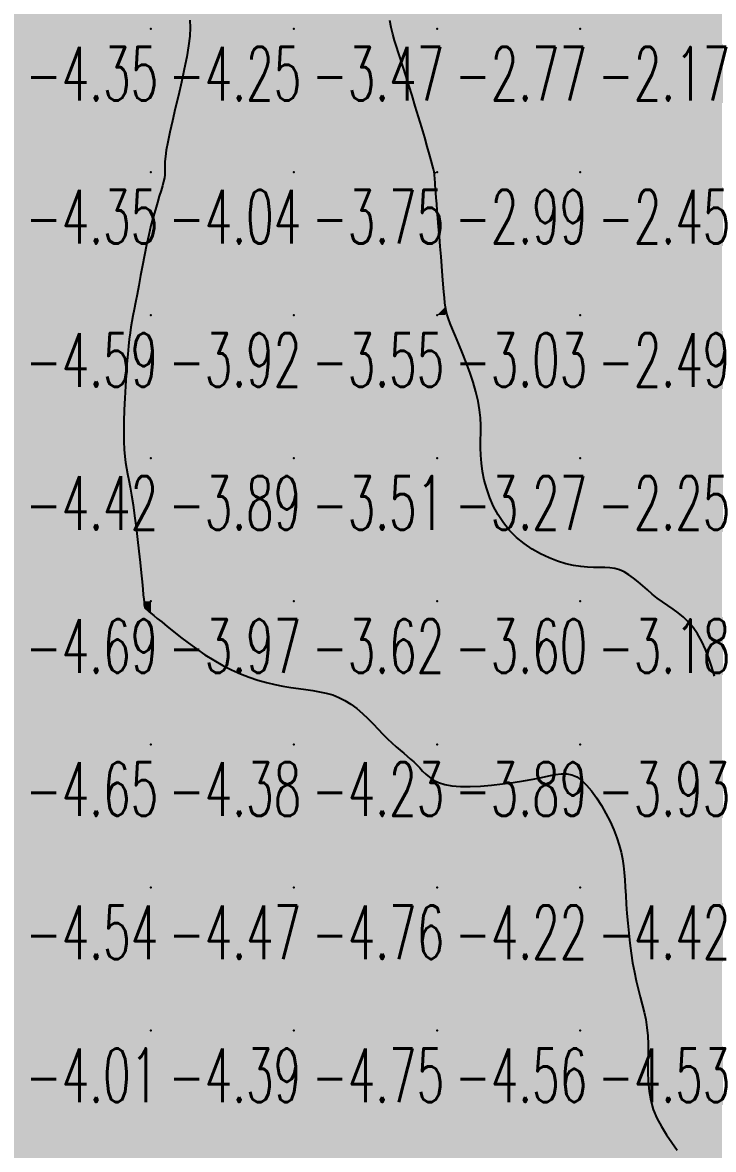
# Model space of a CAD drawing. Header units: millimetres. Extents: x 88261 to 90953, y 390274 to 392322.
# Drawn here: x 90121.3 to 90169.6, y 391558.9 to 391637.7 of the extents above; entities that cross this region are included whole.
import ezdxf
from ezdxf.enums import TextEntityAlignment as Align

# ---------------------------------------------------------------- set-up
doc = ezdxf.new("R2010")
doc.units = ezdxf.units.MM
doc.header["$LTSCALE"] = 25
for name, color, linetype in [('CN_03_00', 7, 'Continuous'), ('COTEAlt', 7, 'Continuous'), ('TN_COLORIAGE', 7, 'Continuous')]:
    doc.layers.add(name, color=color, linetype=linetype)
doc.styles.add('Simplex 1.0', font='Simplex.shx', dxfattribs={"width": 0.99, "height": 2.5})
doc.styles.get("Standard").update_dxf_attribs({"font": 'times.ttf'})

# ---------------------------------------------------------------- blocks, each defined once
blk = doc.blocks.new('COTE')
at = {"color": 0}
blk.add_point((0, 0), dxfattribs=at)
at = {"layer": 'COTEAlt'}
blk.add_attdef('ALT', text='', height=3.75, dxfattribs=at).set_placement((1.25, -1.25), align=Align.TOP_LEFT)

msp = doc.modelspace()

# ---------------------------------------------------------------- linework, layer by layer
at = {"layer": 'CN_03_00', "flags": 128}
for points, elevation in [([(90132.977, 391637.847), (90132.994, 391637.333), (90132.966, 391636.746), (90132.887, 391636.067), (90132.757, 391635.288), (90132.586, 391634.429), (90132.387, 391633.521), (90132.173, 391632.596), (90131.956, 391631.684), (90131.75, 391630.816), (90131.568, 391630.023), (90131.423, 391629.335), (90131.323, 391628.774), (90131.264, 391628.328), (90131.234, 391627.974), (90131.225, 391627.691), (90131.226, 391627.457), (90131.227, 391627.249), (90131.219, 391627.047), (90131.192, 391626.827), (90131.137, 391626.573), (90131.058, 391626.277), (90130.957, 391625.938), (90130.838, 391625.552), (90130.704, 391625.117), (90130.56, 391624.632), (90130.41, 391624.092), (90130.256, 391623.496), (90130.103, 391622.844), (90129.952, 391622.152), (90129.804, 391621.435), (90129.662, 391620.713), (90129.526, 391620.003), (90129.399, 391619.322), (90129.281, 391618.688), (90129.174, 391618.119), (90129.08, 391617.625), (90128.996, 391617.19), (90128.922, 391616.791), (90128.855, 391616.404), (90128.794, 391616.004), (90128.737, 391615.57), (90128.682, 391615.076), (90128.628, 391614.5), (90128.573, 391613.827), (90128.519, 391613.074), (90128.47, 391612.269), (90128.426, 391611.44), (90128.391, 391610.612), (90128.367, 391609.812), (90128.357, 391609.069), (90128.362, 391608.408), (90128.385, 391607.847), (90128.425, 391607.368), (90128.479, 391606.943), (90128.546, 391606.544), (90128.624, 391606.143), (90128.711, 391605.713), (90128.805, 391605.225), (90128.904, 391604.652), (90129.007, 391603.975), (90129.111, 391603.216), (90129.214, 391602.403), (90129.313, 391601.567), (90129.407, 391600.739), (90129.493, 391599.947), (90129.569, 391599.222), (90129.632, 391598.595), (90129.681, 391598.087), (90129.718, 391597.69), (90129.746, 391597.39), (90129.768, 391597.17), (90129.786, 391597.015), (90129.804, 391596.909), (90129.824, 391596.837), (90129.849, 391596.783), (90129.883, 391596.733), (90129.933, 391596.678), (90130.006, 391596.61), (90130.112, 391596.521), (90130.256, 391596.404), (90130.448, 391596.249), (90130.696, 391596.05), (90131.006, 391595.798), (90131.385, 391595.49), (90131.825, 391595.135), (90132.319, 391594.745), (90132.856, 391594.335), (90133.429, 391593.918), (90134.028, 391593.507), (90134.643, 391593.116), (90135.267, 391592.756), (90135.892, 391592.44), (90136.512, 391592.167), (90137.128, 391591.932), (90137.735, 391591.732), (90138.331, 391591.564), (90138.914, 391591.424), (90139.482, 391591.309), (90140.032, 391591.214), (90140.562, 391591.137), (90141.074, 391591.068), (90141.567, 391590.998), (90142.044, 391590.918), (90142.507, 391590.82), (90142.955, 391590.693), (90143.391, 391590.529), (90143.817, 391590.318), (90144.232, 391590.056), (90144.636, 391589.749), (90145.029, 391589.41), (90145.41, 391589.051), (90145.778, 391588.682), (90146.131, 391588.315), (90146.47, 391587.962), (90146.792, 391587.635), (90147.099, 391587.343), (90147.389, 391587.081), (90147.665, 391586.843), (90147.925, 391586.624), (90148.172, 391586.418), (90148.407, 391586.217), (90148.629, 391586.017), (90148.839, 391585.809), (90149.041, 391585.592), (90149.245, 391585.369), (90149.466, 391585.149), (90149.718, 391584.939), (90150.012, 391584.747), (90150.364, 391584.58), (90150.787, 391584.445), (90151.294, 391584.352), (90151.894, 391584.304), (90152.569, 391584.298), (90153.297, 391584.328), (90154.057, 391584.388), (90154.825, 391584.473), (90155.58, 391584.576), (90156.299, 391584.692), (90156.961, 391584.814), (90157.548, 391584.936), (90158.065, 391585.045), (90158.526, 391585.13), (90158.939, 391585.176), (90159.318, 391585.173), (90159.673, 391585.106), (90160.015, 391584.962), (90160.356, 391584.73), (90160.704, 391584.401), (90161.055, 391583.988), (90161.401, 391583.508), (90161.736, 391582.979), (90162.052, 391582.418), (90162.342, 391581.843), (90162.6, 391581.27), (90162.816, 391580.718), (90162.988, 391580.199), (90163.119, 391579.707), (90163.216, 391579.231), (90163.287, 391578.758), (90163.338, 391578.279), (90163.375, 391577.783), (90163.406, 391577.256), (90163.438, 391576.69), (90163.477, 391576.076), (90163.524, 391575.422), (90163.581, 391574.741), (90163.649, 391574.043), (90163.727, 391573.341), (90163.819, 391572.646), (90163.923, 391571.97), (90164.042, 391571.326), (90164.175, 391570.721), (90164.317, 391570.149), (90164.461, 391569.601), (90164.601, 391569.067), (90164.729, 391568.538), (90164.84, 391568.004), (90164.926, 391567.455), (90164.981, 391566.883), (90165.003, 391566.28), (90165.002, 391565.651), (90164.993, 391565.003), (90164.993, 391564.343), (90165.015, 391563.679), (90165.074, 391563.016), (90165.187, 391562.364), (90165.368, 391561.728), (90165.625, 391561.115), (90165.943, 391560.525), (90166.299, 391559.957), (90166.671, 391559.41), (90167.035, 391558.883)], -4), ([(90169.657, 391592.007), (90169.46, 391592.632), (90169.244, 391593.258), (90169.009, 391593.868), (90168.751, 391594.441), (90168.468, 391594.959), (90168.159, 391595.407), (90167.827, 391595.793), (90167.478, 391596.128), (90167.116, 391596.425), (90166.747, 391596.695), (90166.376, 391596.95), (90166.007, 391597.202), (90165.646, 391597.463), (90165.296, 391597.741), (90164.957, 391598.031), (90164.626, 391598.321), (90164.301, 391598.603), (90163.979, 391598.866), (90163.658, 391599.101), (90163.336, 391599.298), (90163.01, 391599.446), (90162.677, 391599.539), (90162.334, 391599.589), (90161.976, 391599.608), (90161.597, 391599.611), (90161.194, 391599.612), (90160.763, 391599.623), (90160.297, 391599.661), (90159.794, 391599.737), (90159.251, 391599.865), (90158.677, 391600.045), (90158.087, 391600.277), (90157.492, 391600.56), (90156.905, 391600.894), (90156.34, 391601.277), (90155.808, 391601.709), (90155.322, 391602.19), (90154.893, 391602.716), (90154.521, 391603.28), (90154.203, 391603.872), (90153.937, 391604.481), (90153.721, 391605.098), (90153.553, 391605.713), (90153.43, 391606.315), (90153.35, 391606.896), (90153.309, 391607.447), (90153.296, 391607.976), (90153.3, 391608.492), (90153.307, 391609.006), (90153.305, 391609.527), (90153.282, 391610.066), (90153.226, 391610.632), (90153.124, 391611.235), (90152.969, 391611.881), (90152.768, 391612.556), (90152.535, 391613.243), (90152.282, 391613.925), (90152.022, 391614.584), (90151.769, 391615.203), (90151.534, 391615.764), (90151.331, 391616.249), (90151.169, 391616.649), (90151.045, 391616.98), (90150.952, 391617.266), (90150.884, 391617.533), (90150.834, 391617.803), (90150.796, 391618.101), (90150.763, 391618.451), (90150.727, 391618.878), (90150.686, 391619.397), (90150.637, 391619.995), (90150.584, 391620.65), (90150.529, 391621.34), (90150.472, 391622.043), (90150.415, 391622.738), (90150.361, 391623.401), (90150.311, 391624.013), (90150.267, 391624.554), (90150.228, 391625.027), (90150.195, 391625.435), (90150.167, 391625.785), (90150.143, 391626.083), (90150.124, 391626.332), (90150.11, 391626.538), (90150.099, 391626.707), (90150.091, 391626.846), (90150.082, 391626.972), (90150.067, 391627.102), (90150.041, 391627.256), (90149.998, 391627.452), (90149.935, 391627.708), (90149.845, 391628.043), (90149.724, 391628.475), (90149.57, 391629.016), (90149.386, 391629.649), (90149.181, 391630.348), (90148.961, 391631.088), (90148.733, 391631.846), (90148.504, 391632.597), (90148.282, 391633.315), (90148.074, 391633.977), (90147.884, 391634.564), (90147.713, 391635.086), (90147.558, 391635.562), (90147.417, 391636.007), (90147.288, 391636.439), (90147.168, 391636.875), (90147.055, 391637.331), (90146.948, 391637.826)], -3)]:
    msp.add_lwpolyline(points, dxfattribs=dict(at, elevation=elevation))
at = {"layer": 'TN_COLORIAGE', "color": 131}
for points in [[(90120.249, 391637.239, -4), (90128.062, 391645.053, -4), (90120.249, 391647.239, -4), (90128.007, 391647.239, -4)], [(90120.249, 391637.239, -4), (90128.062, 391645.053, -4), (90130.249, 391637.239, -4), (90130.249, 391644.438, -4)], [(90132.573, 391639.564, -4.251), (90130.249, 391644.438, -4.251), (90130.249, 391637.239, -4.251)], [(90132.573, 391639.564, -4.251), (90133.464, 391637.239, -4.251), (90130.249, 391637.239, -4.251)], [(90120.249, 391637.239, -4.251), (90120.249, 391627.239, -4.251), (90130.249, 391637.239, -4.251)], [(90120.249, 391627.239, -4.251), (90130.249, 391627.239, -4.251), (90130.249, 391637.239, -4.251)], [(90130.249, 391637.239, -4), (90133.464, 391637.239, -4), (90130.249, 391627.239, -4), (90130.892, 391627.883, -4)], [(90130.892, 391627.883, -4.036), (90131.502, 391627.239, -4.036), (90130.249, 391627.239, -4.036)], [(90120.249, 391627.239, -4.036), (90120.249, 391617.239, -4.036), (90130.249, 391627.239, -4.036)], [(90120.249, 391617.239, -4), (90129.04, 391617.239, -4), (90130.249, 391627.239, -4), (90130.249, 391624.124, -4)], [(90131.502, 391627.239, -4.036), (90130.249, 391624.124, -4.036), (90130.249, 391627.239, -4.036)], [(90120.249, 391617.239, -4), (90129.04, 391617.239, -4), (90120.249, 391607.239, -4), (90128.64, 391615.63, -4)], [(90128.167, 391607.239, -4.42), (90128.64, 391615.63, -4.42), (90120.249, 391607.239, -4.42)], [(90120.249, 391597.239, -4), (90128.867, 391605.858, -4), (90120.249, 391607.239, -4), (90128.167, 391607.239, -4)], [(90128.867, 391605.858, -4.69), (90129.79, 391597.239, -4.69), (90120.249, 391597.239, -4.69)], [(90120.249, 391597.239, -4), (90129.79, 391597.239, -4), (90120.249, 391587.239, -4), (90129.764, 391596.754, -4)], [(90120.249, 391587.239, -4), (90129.764, 391596.754, -4), (90130.249, 391587.239, -4), (90130.249, 391596.442, -4)], [(90135.277, 391592.267, -4.383), (90130.249, 391596.442, -4.383), (90130.249, 391587.239, -4.383)], [(90130.249, 391587.239, -4), (90135.277, 391592.267, -4), (90140.249, 391587.239, -4), (90140.249, 391591.027, -4)], [(90143.92, 391590.911, -4.231), (90140.249, 391591.027, -4.231), (90140.249, 391587.239, -4.231)], [(90143.92, 391590.911, -4.231), (90146.97, 391587.239, -4.231), (90140.249, 391587.239, -4.231)], [(90120.249, 391587.239, -4.383), (90120.249, 391577.239, -4.383), (90130.249, 391587.239, -4.383)], [(90120.249, 391577.239, -4.383), (90130.249, 391577.239, -4.383), (90130.249, 391587.239, -4.383)], [(90130.249, 391587.239, -4.231), (90130.249, 391577.239, -4.231), (90140.249, 391587.239, -4.231)], [(90130.249, 391577.239, -4.231), (90140.249, 391577.239, -4.231), (90140.249, 391587.239, -4.231)], [(90140.249, 391577.239, -4), (90148.954, 391585.944, -4), (90140.249, 391587.239, -4), (90146.97, 391587.239, -4)], [(90140.249, 391577.239, -4), (90148.954, 391585.944, -4), (90150.249, 391577.239, -4), (90150.249, 391583.839, -4)], [(90160.249, 391577.239, -4), (90160.249, 391585.815, -4), (90150.249, 391577.239, -4), (90157.817, 391584.808, -4)], [(90163.323, 391580.314, -4.423), (90160.249, 391585.815, -4.423), (90160.249, 391577.239, -4.423)], [(90150.249, 391583.839, -4.219), (90157.817, 391584.808, -4.219), (90150.249, 391577.239, -4.219)], [(90163.323, 391580.314, -4.423), (90163.357, 391577.239, -4.423), (90160.249, 391577.239, -4.423)], [(90120.249, 391577.239, -4.473), (90120.249, 391567.239, -4.473), (90130.249, 391577.239, -4.473)], [(90120.249, 391567.239, -4.473), (90130.249, 391567.239, -4.473), (90130.249, 391577.239, -4.473)], [(90130.249, 391577.239, -4.757), (90130.249, 391567.239, -4.757), (90140.249, 391577.239, -4.757)], [(90130.249, 391567.239, -4.757), (90140.249, 391567.239, -4.757), (90140.249, 391577.239, -4.757)], [(90140.249, 391577.239, -4.219), (90140.249, 391567.239, -4.219), (90150.249, 391577.239, -4.219)], [(90140.249, 391567.239, -4.219), (90150.249, 391567.239, -4.219), (90150.249, 391577.239, -4.219)], [(90150.249, 391567.239, -4.423), (90160.249, 391567.239, -4.423), (90160.249, 391577.239, -4.423)], [(90150.249, 391577.239, -4.423), (90150.249, 391567.239, -4.423), (90160.249, 391577.239, -4.423)], [(90160.249, 391567.239, -4), (90163.879, 391570.869, -4), (90160.249, 391577.239, -4), (90163.357, 391577.239, -4)], [(90163.879, 391570.869, -4.534), (90165.382, 391567.239, -4.534), (90160.249, 391567.239, -4.534)], [(90120.249, 391567.239, -4.389), (90120.249, 391557.239, -4.389), (90130.249, 391567.239, -4.389)], [(90120.249, 391557.239, -4.389), (90130.249, 391557.239, -4.389), (90130.249, 391567.239, -4.389)], [(90130.249, 391567.239, -4.746), (90130.249, 391557.239, -4.746), (90140.249, 391567.239, -4.746)], [(90130.249, 391557.239, -4.746), (90140.249, 391557.239, -4.746), (90140.249, 391567.239, -4.746)], [(90140.249, 391567.239, -4.556), (90140.249, 391557.239, -4.556), (90150.249, 391567.239, -4.556)], [(90140.249, 391557.239, -4.556), (90150.249, 391557.239, -4.556), (90150.249, 391567.239, -4.556)], [(90150.249, 391557.239, -4.534), (90160.249, 391557.239, -4.534), (90160.249, 391567.239, -4.534)], [(90150.249, 391567.239, -4.534), (90150.249, 391557.239, -4.534), (90160.249, 391567.239, -4.534)], [(90160.249, 391567.239, -4), (90165.382, 391567.239, -4), (90160.249, 391557.239, -4), (90164.482, 391561.472, -4)], [(90164.482, 391561.472, -4.372), (90168.898, 391557.239, -4.372), (90160.249, 391557.239, -4.372)]]:
    msp.add_solid(points, dxfattribs=at)
at = {"layer": 'TN_COLORIAGE', "color": 121}
for points in [[(90133.464, 391637.239, -3.17), (90132.573, 391639.564, -3.17), (90140.249, 391637.239, -3.17), (90140.249, 391647.239, -3.17)], [(90140.249, 391637.239, -3), (90146.163, 391643.154, -3), (90140.249, 391647.239, -3), (90143.685, 391647.239, -3)], [(90146.163, 391643.154, -3.47), (90146.917, 391637.239, -3.47), (90140.249, 391637.239, -3.47)], [(90130.892, 391627.883, -3.47), (90133.464, 391637.239, -3.47), (90140.249, 391637.239, -3.47)], [(90131.502, 391627.239, -3.47), (90130.892, 391627.883, -3.47), (90140.249, 391627.239, -3.47), (90140.249, 391637.239, -3.47)], [(90140.249, 391627.239, -3), (90147.855, 391634.845, -3), (90140.249, 391637.239, -3), (90146.917, 391637.239, -3)], [(90147.855, 391634.845, -3.745), (90150.108, 391627.239, -3.745), (90140.249, 391627.239, -3.745)], [(90130.249, 391624.124, -3.745), (90131.502, 391627.239, -3.745), (90130.249, 391617.239, -3.745), (90140.249, 391627.239, -3.745)], [(90130.249, 391617.239, -3.745), (90140.249, 391617.239, -3.745), (90140.249, 391627.239, -3.745)], [(90140.249, 391627.239, -3), (90150.108, 391627.239, -3), (90140.249, 391617.239, -3), (90150.059, 391627.05, -3)], [(90140.249, 391617.239, -3), (90150.059, 391627.05, -3), (90150.249, 391617.239, -3), (90150.249, 391624.805, -3)], [(90150.815, 391617.805, -3.033), (90150.249, 391624.805, -3.033), (90150.249, 391617.239, -3.033)], [(90130.249, 391624.124, -3.919), (90129.04, 391617.239, -3.919), (90130.249, 391617.239, -3.919)], [(90150.815, 391617.805, -3.033), (90150.858, 391617.239, -3.033), (90150.249, 391617.239, -3.033)], [(90128.64, 391615.63, -3.889), (90128.167, 391607.239, -3.889), (90130.249, 391617.239, -3.889), (90130.249, 391607.239, -3.889)], [(90128.64, 391615.63, -3.919), (90129.04, 391617.239, -3.919), (90130.249, 391617.239, -3.919)], [(90130.249, 391617.239, -3.55), (90130.249, 391607.239, -3.55), (90140.249, 391617.239, -3.55)], [(90130.249, 391607.239, -3.55), (90140.249, 391607.239, -3.55), (90140.249, 391617.239, -3.55)], [(90140.249, 391617.239, -3.033), (90140.249, 391607.239, -3.033), (90150.249, 391617.239, -3.033)], [(90140.249, 391607.239, -3.033), (90150.249, 391607.239, -3.033), (90150.249, 391617.239, -3.033)], [(90150.249, 391607.239, -3), (90153.743, 391610.733, -3), (90150.249, 391617.239, -3), (90150.858, 391617.239, -3)], [(90152.917, 391607.239, -3.274), (90153.743, 391610.733, -3.274), (90150.249, 391607.239, -3.274)], [(90128.167, 391607.239, -3.889), (90128.867, 391605.858, -3.889), (90130.249, 391607.239, -3.889)], [(90129.79, 391597.239, -3.889), (90128.867, 391605.858, -3.889), (90130.249, 391597.239, -3.889), (90130.249, 391607.239, -3.889)], [(90130.249, 391607.239, -3.515), (90130.249, 391597.239, -3.515), (90140.249, 391607.239, -3.515)], [(90130.249, 391597.239, -3.515), (90140.249, 391597.239, -3.515), (90140.249, 391607.239, -3.515)], [(90140.249, 391607.239, -3.274), (90140.249, 391597.239, -3.274), (90150.249, 391607.239, -3.274)], [(90140.249, 391597.239, -3.274), (90150.249, 391597.239, -3.274), (90150.249, 391607.239, -3.274)], [(90150.249, 391597.239, -3), (90154.692, 391601.682, -3), (90150.249, 391607.239, -3), (90152.917, 391607.239, -3)], [(90150.249, 391597.239, -3), (90154.692, 391601.682, -3), (90160.249, 391597.239, -3), (90160.249, 391599.169, -3)], [(90163.076, 391600.066, -3.18), (90165.509, 391597.239, -3.18), (90160.249, 391597.239, -3.18)], [(90160.249, 391599.169, -3.18), (90163.076, 391600.066, -3.18), (90160.249, 391597.239, -3.18)], [(90129.764, 391596.754, -3.967), (90129.79, 391597.239, -3.967), (90130.249, 391597.239, -3.967)], [(90130.249, 391596.442, -3.967), (90129.764, 391596.754, -3.967), (90130.249, 391597.239, -3.967)], [(90130.249, 391596.442, -3.621), (90135.277, 391592.267, -3.621), (90130.249, 391597.239, -3.621), (90140.249, 391597.239, -3.621)], [(90140.249, 391591.027, -3.621), (90135.277, 391592.267, -3.621), (90140.249, 391597.239, -3.621)], [(90140.249, 391591.027, -3.602), (90143.92, 391590.911, -3.602), (90140.249, 391597.239, -3.602), (90150.249, 391597.239, -3.602)], [(90146.97, 391587.239, -3.602), (90143.92, 391590.911, -3.602), (90150.249, 391587.239, -3.602), (90150.249, 391597.239, -3.602)], [(90150.249, 391587.239, -3.18), (90160.249, 391587.239, -3.18), (90160.249, 391597.239, -3.18)], [(90150.249, 391597.239, -3.18), (90150.249, 391587.239, -3.18), (90160.249, 391597.239, -3.18)], [(90160.249, 391587.239, -3), (90168.763, 391595.754, -3), (90160.249, 391597.239, -3), (90165.509, 391597.239, -3)], [(90160.249, 391587.239, -3), (90168.763, 391595.754, -3), (90170.249, 391587.239, -3), (90170.249, 391589.499, -3)], [(90146.97, 391587.239, -3.887), (90148.954, 391585.944, -3.887), (90150.249, 391587.239, -3.887)], [(90150.249, 391583.839, -3.887), (90148.954, 391585.944, -3.887), (90150.249, 391587.239, -3.887)], [(90157.817, 391584.808, -3.887), (90150.249, 391583.839, -3.887), (90160.249, 391587.239, -3.887), (90150.249, 391587.239, -3.887)], [(90157.817, 391584.808, -3.93), (90160.249, 391585.815, -3.93), (90160.249, 391587.239, -3.93)], [(90160.249, 391585.815, -3.047), (90163.323, 391580.314, -3.047), (90160.249, 391587.239, -3.047), (90170.249, 391587.239, -3.047)], [(90163.357, 391577.239, -3.047), (90163.323, 391580.314, -3.047), (90170.249, 391577.239, -3.047), (90170.249, 391587.239, -3.047)], [(90163.357, 391577.239, -3.062), (90163.879, 391570.869, -3.062), (90170.249, 391577.239, -3.062)], [(90165.382, 391567.239, -3.062), (90163.879, 391570.869, -3.062), (90170.249, 391567.239, -3.062), (90170.249, 391577.239, -3.062)], [(90168.898, 391557.239, -3.493), (90164.482, 391561.472, -3.493), (90170.249, 391557.239, -3.493), (90170.249, 391567.239, -3.493)], [(90164.482, 391561.472, -3.493), (90165.382, 391567.239, -3.493), (90170.249, 391567.239, -3.493)]]:
    msp.add_solid(points, dxfattribs=at)
at = {"layer": 'TN_COLORIAGE', "color": 111}
for points in [[(90146.917, 391637.239, -2.676), (90146.163, 391643.154, -2.676), (90150.249, 391637.239, -2.676), (90150.249, 391647.239, -2.676)], [(90150.249, 391637.239, -2.344), (90160.249, 391637.239, -2.344), (90160.249, 391647.239, -2.344)], [(90150.249, 391647.239, -2.344), (90150.249, 391637.239, -2.344), (90160.249, 391647.239, -2.344)], [(90160.249, 391637.239, -2.598), (90170.249, 391637.239, -2.598), (90170.249, 391647.239, -2.598)], [(90160.249, 391647.239, -2.598), (90160.249, 391637.239, -2.598), (90170.249, 391647.239, -2.598)], [(90146.917, 391637.239, -2.765), (90147.855, 391634.845, -2.765), (90150.249, 391637.239, -2.765)], [(90150.108, 391627.239, -2.765), (90147.855, 391634.845, -2.765), (90150.249, 391627.239, -2.765), (90150.249, 391637.239, -2.765)], [(90150.249, 391627.239, -2.168), (90160.249, 391627.239, -2.168), (90160.249, 391637.239, -2.168)], [(90150.249, 391637.239, -2.168), (90150.249, 391627.239, -2.168), (90160.249, 391637.239, -2.168)], [(90160.249, 391627.239, -2.685), (90170.249, 391627.239, -2.685), (90170.249, 391637.239, -2.685)], [(90160.249, 391637.239, -2.685), (90160.249, 391627.239, -2.685), (90170.249, 391637.239, -2.685)], [(90150.059, 391627.05, -2.989), (90150.108, 391627.239, -2.989), (90150.249, 391627.239, -2.989)], [(90150.249, 391624.805, -2.989), (90150.059, 391627.05, -2.989), (90150.249, 391627.239, -2.989)], [(90150.249, 391624.805, -2.448), (90150.815, 391617.805, -2.448), (90150.249, 391627.239, -2.448), (90160.249, 391627.239, -2.448)], [(90150.858, 391617.239, -2.448), (90150.815, 391617.805, -2.448), (90160.249, 391617.239, -2.448), (90160.249, 391627.239, -2.448)], [(90160.249, 391617.239, -2.52), (90170.249, 391617.239, -2.52), (90170.249, 391627.239, -2.52)], [(90160.249, 391627.239, -2.52), (90160.249, 391617.239, -2.52), (90170.249, 391627.239, -2.52)], [(90150.858, 391617.239, -2.49), (90153.743, 391610.733, -2.49), (90160.249, 391617.239, -2.49)], [(90153.743, 391610.733, -2.247), (90152.917, 391607.239, -2.247), (90160.249, 391617.239, -2.247), (90160.249, 391607.239, -2.247)], [(90160.249, 391607.239, -2.48), (90170.249, 391607.239, -2.48), (90170.249, 391617.239, -2.48)], [(90160.249, 391617.239, -2.48), (90160.249, 391607.239, -2.48), (90170.249, 391617.239, -2.48)], [(90152.917, 391607.239, -2.247), (90154.692, 391601.682, -2.247), (90160.249, 391607.239, -2.247)], [(90160.249, 391599.169, -2.247), (90154.692, 391601.682, -2.247), (90160.249, 391607.239, -2.247)], [(90163.076, 391600.066, -2.247), (90160.249, 391599.169, -2.247), (90170.249, 391607.239, -2.247), (90160.249, 391607.239, -2.247)], [(90165.509, 391597.239, -2.543), (90163.076, 391600.066, -2.543), (90170.249, 391597.239, -2.543), (90170.249, 391607.239, -2.543)], [(90165.509, 391597.239, -2.838), (90168.763, 391595.754, -2.838), (90170.249, 391597.239, -2.838)], [(90170.249, 391589.499, -2.838), (90168.763, 391595.754, -2.838), (90170.249, 391597.239, -2.838)]]:
    msp.add_solid(points, dxfattribs=at)

# ---------------------------------------------------------------- block references
at = {"layer": 'COTEAlt'}
ref = msp.add_blockref('COTE', (90120.249, 391637.239), dxfattribs=at)
ref.add_attrib('ALT', '-4.35', dxfattribs={"height": 3.75, "style": 'Simplex 1.0', "width": 0.6}).set_placement((90121.499, 391635.989), align=Align.TOP_LEFT)
ref = msp.add_blockref('COTE', (90130.249, 391637.239), dxfattribs=at)
ref.add_attrib('ALT', '-4.25', dxfattribs={"height": 3.75, "style": 'Simplex 1.0', "width": 0.6}).set_placement((90131.499, 391635.989), align=Align.TOP_LEFT)
ref = msp.add_blockref('COTE', (90140.249, 391637.239), dxfattribs=at)
ref.add_attrib('ALT', '-3.47', dxfattribs={"height": 3.75, "style": 'Simplex 1.0', "width": 0.6}).set_placement((90141.499, 391635.989), align=Align.TOP_LEFT)
ref = msp.add_blockref('COTE', (90150.249, 391637.239), dxfattribs=at)
ref.add_attrib('ALT', '-2.77', dxfattribs={"height": 3.75, "style": 'Simplex 1.0', "width": 0.6}).set_placement((90151.499, 391635.989), align=Align.TOP_LEFT)
ref = msp.add_blockref('COTE', (90160.249, 391637.239), dxfattribs=at)
ref.add_attrib('ALT', '-2.17', dxfattribs={"height": 3.75, "style": 'Simplex 1.0', "width": 0.6}).set_placement((90161.499, 391635.989), align=Align.TOP_LEFT)
ref = msp.add_blockref('COTE', (90120.249, 391627.239), dxfattribs=at)
ref.add_attrib('ALT', '-4.35', dxfattribs={"height": 3.75, "style": 'Simplex 1.0', "width": 0.6}).set_placement((90121.499, 391625.989), align=Align.TOP_LEFT)
ref = msp.add_blockref('COTE', (90130.249, 391627.239), dxfattribs=at)
ref.add_attrib('ALT', '-4.04', dxfattribs={"height": 3.75, "style": 'Simplex 1.0', "width": 0.6}).set_placement((90131.499, 391625.989), align=Align.TOP_LEFT)
ref = msp.add_blockref('COTE', (90140.249, 391627.239), dxfattribs=at)
ref.add_attrib('ALT', '-3.75', dxfattribs={"height": 3.75, "style": 'Simplex 1.0', "width": 0.6}).set_placement((90141.499, 391625.989), align=Align.TOP_LEFT)
ref = msp.add_blockref('COTE', (90150.249, 391627.239), dxfattribs=at)
ref.add_attrib('ALT', '-2.99', dxfattribs={"height": 3.75, "style": 'Simplex 1.0', "width": 0.6}).set_placement((90151.499, 391625.989), align=Align.TOP_LEFT)
ref = msp.add_blockref('COTE', (90160.249, 391627.239), dxfattribs=at)
ref.add_attrib('ALT', '-2.45', dxfattribs={"height": 3.75, "style": 'Simplex 1.0', "width": 0.6}).set_placement((90161.499, 391625.989), align=Align.TOP_LEFT)
ref = msp.add_blockref('COTE', (90120.249, 391617.239), dxfattribs=at)
ref.add_attrib('ALT', '-4.59', dxfattribs={"height": 3.75, "style": 'Simplex 1.0', "width": 0.6}).set_placement((90121.499, 391615.989), align=Align.TOP_LEFT)
ref = msp.add_blockref('COTE', (90130.249, 391617.239), dxfattribs=at)
ref.add_attrib('ALT', '-3.92', dxfattribs={"height": 3.75, "style": 'Simplex 1.0', "width": 0.6}).set_placement((90131.499, 391615.989), align=Align.TOP_LEFT)
ref = msp.add_blockref('COTE', (90140.249, 391617.239), dxfattribs=at)
ref.add_attrib('ALT', '-3.55', dxfattribs={"height": 3.75, "style": 'Simplex 1.0', "width": 0.6}).set_placement((90141.499, 391615.989), align=Align.TOP_LEFT)
ref = msp.add_blockref('COTE', (90150.249, 391617.239), dxfattribs=at)
ref.add_attrib('ALT', '-3.03', dxfattribs={"height": 3.75, "style": 'Simplex 1.0', "width": 0.6}).set_placement((90151.499, 391615.989), align=Align.TOP_LEFT)
ref = msp.add_blockref('COTE', (90160.249, 391617.239), dxfattribs=at)
ref.add_attrib('ALT', '-2.49', dxfattribs={"height": 3.75, "style": 'Simplex 1.0', "width": 0.6}).set_placement((90161.499, 391615.989), align=Align.TOP_LEFT)
ref = msp.add_blockref('COTE', (90120.249, 391607.239), dxfattribs=at)
ref.add_attrib('ALT', '-4.42', dxfattribs={"height": 3.75, "style": 'Simplex 1.0', "width": 0.6}).set_placement((90121.499, 391605.989), align=Align.TOP_LEFT)
ref = msp.add_blockref('COTE', (90130.249, 391607.239), dxfattribs=at)
ref.add_attrib('ALT', '-3.89', dxfattribs={"height": 3.75, "style": 'Simplex 1.0', "width": 0.6}).set_placement((90131.499, 391605.989), align=Align.TOP_LEFT)
ref = msp.add_blockref('COTE', (90140.249, 391607.239), dxfattribs=at)
ref.add_attrib('ALT', '-3.51', dxfattribs={"height": 3.75, "style": 'Simplex 1.0', "width": 0.6}).set_placement((90141.499, 391605.989), align=Align.TOP_LEFT)
ref = msp.add_blockref('COTE', (90150.249, 391607.239), dxfattribs=at)
ref.add_attrib('ALT', '-3.27', dxfattribs={"height": 3.75, "style": 'Simplex 1.0', "width": 0.6}).set_placement((90151.499, 391605.989), align=Align.TOP_LEFT)
ref = msp.add_blockref('COTE', (90160.249, 391607.239), dxfattribs=at)
ref.add_attrib('ALT', '-2.25', dxfattribs={"height": 3.75, "style": 'Simplex 1.0', "width": 0.6}).set_placement((90161.499, 391605.989), align=Align.TOP_LEFT)
ref = msp.add_blockref('COTE', (90120.249, 391597.239), dxfattribs=at)
ref.add_attrib('ALT', '-4.69', dxfattribs={"height": 3.75, "style": 'Simplex 1.0', "width": 0.6}).set_placement((90121.499, 391595.989), align=Align.TOP_LEFT)
ref = msp.add_blockref('COTE', (90130.249, 391597.239), dxfattribs=at)
ref.add_attrib('ALT', '-3.97', dxfattribs={"height": 3.75, "style": 'Simplex 1.0', "width": 0.6}).set_placement((90131.499, 391595.989), align=Align.TOP_LEFT)
ref = msp.add_blockref('COTE', (90140.249, 391597.239), dxfattribs=at)
ref.add_attrib('ALT', '-3.62', dxfattribs={"height": 3.75, "style": 'Simplex 1.0', "width": 0.6}).set_placement((90141.499, 391595.989), align=Align.TOP_LEFT)
ref = msp.add_blockref('COTE', (90150.249, 391597.239), dxfattribs=at)
ref.add_attrib('ALT', '-3.60', dxfattribs={"height": 3.75, "style": 'Simplex 1.0', "width": 0.6}).set_placement((90151.499, 391595.989), align=Align.TOP_LEFT)
ref = msp.add_blockref('COTE', (90160.249, 391597.239), dxfattribs=at)
ref.add_attrib('ALT', '-3.18', dxfattribs={"height": 3.75, "style": 'Simplex 1.0', "width": 0.6}).set_placement((90161.499, 391595.989), align=Align.TOP_LEFT)
ref = msp.add_blockref('COTE', (90120.249, 391587.239), dxfattribs=at)
ref.add_attrib('ALT', '-4.65', dxfattribs={"height": 3.75, "style": 'Simplex 1.0', "width": 0.6}).set_placement((90121.499, 391585.989), align=Align.TOP_LEFT)
ref = msp.add_blockref('COTE', (90130.249, 391587.239), dxfattribs=at)
ref.add_attrib('ALT', '-4.38', dxfattribs={"height": 3.75, "style": 'Simplex 1.0', "width": 0.6}).set_placement((90131.499, 391585.989), align=Align.TOP_LEFT)
ref = msp.add_blockref('COTE', (90140.249, 391587.239), dxfattribs=at)
ref.add_attrib('ALT', '-4.23', dxfattribs={"height": 3.75, "style": 'Simplex 1.0', "width": 0.6}).set_placement((90141.499, 391585.989), align=Align.TOP_LEFT)
ref = msp.add_blockref('COTE', (90150.249, 391587.239), dxfattribs=at)
ref.add_attrib('ALT', '-3.89', dxfattribs={"height": 3.75, "style": 'Simplex 1.0', "width": 0.6}).set_placement((90151.499, 391585.989), align=Align.TOP_LEFT)
ref = msp.add_blockref('COTE', (90160.249, 391587.239), dxfattribs=at)
ref.add_attrib('ALT', '-3.93', dxfattribs={"height": 3.75, "style": 'Simplex 1.0', "width": 0.6}).set_placement((90161.499, 391585.989), align=Align.TOP_LEFT)
ref = msp.add_blockref('COTE', (90120.249, 391577.239), dxfattribs=at)
ref.add_attrib('ALT', '-4.54', dxfattribs={"height": 3.75, "style": 'Simplex 1.0', "width": 0.6}).set_placement((90121.499, 391575.989), align=Align.TOP_LEFT)
ref = msp.add_blockref('COTE', (90130.249, 391577.239), dxfattribs=at)
ref.add_attrib('ALT', '-4.47', dxfattribs={"height": 3.75, "style": 'Simplex 1.0', "width": 0.6}).set_placement((90131.499, 391575.989), align=Align.TOP_LEFT)
ref = msp.add_blockref('COTE', (90140.249, 391577.239), dxfattribs=at)
ref.add_attrib('ALT', '-4.76', dxfattribs={"height": 3.75, "style": 'Simplex 1.0', "width": 0.6}).set_placement((90141.499, 391575.989), align=Align.TOP_LEFT)
ref = msp.add_blockref('COTE', (90150.249, 391577.239), dxfattribs=at)
ref.add_attrib('ALT', '-4.22', dxfattribs={"height": 3.75, "style": 'Simplex 1.0', "width": 0.6}).set_placement((90151.499, 391575.989), align=Align.TOP_LEFT)
ref = msp.add_blockref('COTE', (90160.249, 391577.239), dxfattribs=at)
ref.add_attrib('ALT', '-4.42', dxfattribs={"height": 3.75, "style": 'Simplex 1.0', "width": 0.6}).set_placement((90161.499, 391575.989), align=Align.TOP_LEFT)
ref = msp.add_blockref('COTE', (90120.249, 391567.239), dxfattribs=at)
ref.add_attrib('ALT', '-4.01', dxfattribs={"height": 3.75, "style": 'Simplex 1.0', "width": 0.6}).set_placement((90121.499, 391565.989), align=Align.TOP_LEFT)
ref = msp.add_blockref('COTE', (90130.249, 391567.239), dxfattribs=at)
ref.add_attrib('ALT', '-4.39', dxfattribs={"height": 3.75, "style": 'Simplex 1.0', "width": 0.6}).set_placement((90131.499, 391565.989), align=Align.TOP_LEFT)
ref = msp.add_blockref('COTE', (90140.249, 391567.239), dxfattribs=at)
ref.add_attrib('ALT', '-4.75', dxfattribs={"height": 3.75, "style": 'Simplex 1.0', "width": 0.6}).set_placement((90141.499, 391565.989), align=Align.TOP_LEFT)
ref = msp.add_blockref('COTE', (90150.249, 391567.239), dxfattribs=at)
ref.add_attrib('ALT', '-4.56', dxfattribs={"height": 3.75, "style": 'Simplex 1.0', "width": 0.6}).set_placement((90151.499, 391565.989), align=Align.TOP_LEFT)
ref = msp.add_blockref('COTE', (90160.249, 391567.239), dxfattribs=at)
ref.add_attrib('ALT', '-4.53', dxfattribs={"height": 3.75, "style": 'Simplex 1.0', "width": 0.6}).set_placement((90161.499, 391565.989), align=Align.TOP_LEFT)

doc.saveas('drawing.dxf')
